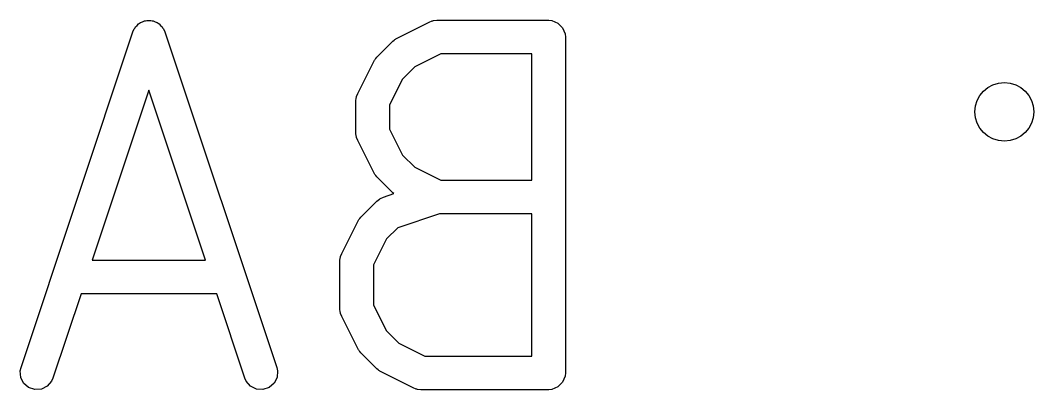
# Model space of a CAD drawing. Header units: inches. Extents: x 0.38 to 5.39, y 0.12 to 3.22.
# Drawn here: x 1.2057 to 1.4433, y 0.53 to 0.6166 of the extents above; entities that cross this region are included whole.
import ezdxf

# ---------------------------------------------------------------- set-up
doc = ezdxf.new("R2010")
doc.units = ezdxf.units.IN
doc.header["$MEASUREMENT"] = 0
doc.layers.add('BLACK', color=250, linetype='CONTINUOUS')

msp = doc.modelspace()

# ---------------------------------------------------------------- linework, layer by layer
at = {"layer": 'BLACK', "linetype": 'CONTINUOUS'}
for p, q in [((1.23314, 0.61538), (1.23346, 0.61575)), ((1.23346, 0.61575), (1.23371, 0.61588)), ((1.23371, 0.61588), (1.23393, 0.61606)), ((1.23393, 0.61606), (1.2344, 0.61622)), ((1.2344, 0.61622), (1.23484, 0.61644)), ((1.23484, 0.61644), (1.23512, 0.61646)), ((1.23512, 0.61646), (1.23538, 0.61655)), ((1.23538, 0.61655), (1.23588, 0.61652)), ((1.23588, 0.61652), (1.23637, 0.61655)), ((1.23637, 0.61655), (1.23664, 0.61646)), ((1.23664, 0.61646), (1.23692, 0.61644)), ((1.23692, 0.61644), (1.23736, 0.61622)), ((1.23736, 0.61622), (1.23783, 0.61606)), ((1.23783, 0.61606), (1.23804, 0.61588)), ((1.23804, 0.61588), (1.23829, 0.61575)), ((1.23829, 0.61575), (1.23861, 0.61538)), ((1.29411, 0.61242), (1.30161, 0.61617)), ((1.30161, 0.61617), (1.30233, 0.61644)), ((1.30233, 0.61644), (1.30247, 0.61645)), ((1.30247, 0.61645), (1.3026, 0.61651)), ((1.3026, 0.61651), (1.30337, 0.61658)), ((1.30337, 0.61658), (1.32962, 0.61658)), ((1.32962, 0.61658), (1.33038, 0.61651)), ((1.33038, 0.61651), (1.3318, 0.61592)), ((1.3318, 0.61592), (1.33289, 0.61483)), ((1.2059, 0.53515), (1.23214, 0.61389)), ((1.23214, 0.61389), (1.23246, 0.61459)), ((1.23246, 0.61459), (1.23264, 0.61481)), ((1.23264, 0.61481), (1.23277, 0.61506)), ((1.23277, 0.61506), (1.23314, 0.61538)), ((1.23861, 0.61538), (1.23899, 0.61506)), ((1.23899, 0.61506), (1.23911, 0.61481)), ((1.23911, 0.61481), (1.2393, 0.61459)), ((1.2393, 0.61459), (1.23961, 0.61389)), ((1.23961, 0.61389), (1.26586, 0.53515)), ((1.33289, 0.61483), (1.33348, 0.61341)), ((1.33348, 0.61341), (1.33355, 0.61264)), ((1.28934, 0.60793), (1.29309, 0.61168)), ((1.29309, 0.61168), (1.29339, 0.61193)), ((1.29339, 0.61193), (1.29346, 0.612)), ((1.29346, 0.612), (1.29357, 0.61208)), ((1.29357, 0.61208), (1.29368, 0.61217)), ((1.29368, 0.61217), (1.29378, 0.61221)), ((1.29378, 0.61221), (1.29411, 0.61242)), ((1.33355, 0.61264), (1.33355, 0.5339)), ((1.3043, 0.60871), (1.2982, 0.60566)), ((1.32568, 0.60871), (1.3043, 0.60871)), ((1.32568, 0.57909), (1.32568, 0.60871)), ((1.28485, 0.59941), (1.2886, 0.60691)), ((1.2886, 0.60691), (1.28881, 0.60724)), ((1.28881, 0.60724), (1.28885, 0.60733)), ((1.28885, 0.60733), (1.28894, 0.60744)), ((1.28894, 0.60744), (1.28901, 0.60756)), ((1.28901, 0.60756), (1.28909, 0.60763)), ((1.28909, 0.60763), (1.28934, 0.60793)), ((1.2982, 0.60566), (1.29536, 0.60281)), ((1.29536, 0.60281), (1.29231, 0.59672)), ((1.23588, 0.60019), (1.22259, 0.56034)), ((1.24916, 0.56034), (1.23588, 0.60019)), ((1.28457, 0.59869), (1.28485, 0.59941)), ((1.28443, 0.59765), (1.28451, 0.59841)), ((1.28443, 0.59015), (1.28443, 0.59765)), ((1.28451, 0.59841), (1.28456, 0.59854)), ((1.28456, 0.59854), (1.28457, 0.59869)), ((1.29231, 0.59672), (1.29231, 0.59108)), ((1.28451, 0.58938), (1.28443, 0.59015)), ((1.28456, 0.58925), (1.28451, 0.58938)), ((1.29231, 0.59108), (1.29536, 0.58498)), ((1.28457, 0.58911), (1.28456, 0.58925)), ((1.28485, 0.58839), (1.28457, 0.58911)), ((1.2886, 0.58089), (1.28485, 0.58839)), ((1.29536, 0.58498), (1.2982, 0.58213)), ((1.28881, 0.58056), (1.2886, 0.58089)), ((1.28885, 0.58046), (1.28881, 0.58056)), ((1.28894, 0.58035), (1.28885, 0.58046)), ((1.28901, 0.58023), (1.28894, 0.58035)), ((1.28909, 0.58017), (1.28901, 0.58023)), ((1.28934, 0.57986), (1.28909, 0.58017)), ((1.29309, 0.57611), (1.28934, 0.57986)), ((1.2982, 0.58213), (1.3043, 0.57909)), ((1.3043, 0.57909), (1.32568, 0.57909)), ((1.29017, 0.57482), (1.29088, 0.57513)), ((1.29088, 0.57513), (1.2933, 0.57594)), ((1.2933, 0.57594), (1.29309, 0.57611)), ((1.28559, 0.57043), (1.28934, 0.57418)), ((1.28934, 0.57418), (1.28993, 0.57467)), ((1.28993, 0.57467), (1.29006, 0.57473)), ((1.29006, 0.57473), (1.29017, 0.57482)), ((1.28534, 0.57013), (1.28559, 0.57043)), ((1.30401, 0.57121), (1.29425, 0.56796)), ((1.32568, 0.57121), (1.30401, 0.57121)), ((1.32568, 0.53784), (1.32568, 0.57121)), ((1.2811, 0.56191), (1.28485, 0.56941)), ((1.28485, 0.56941), (1.28506, 0.56974)), ((1.28506, 0.56974), (1.2851, 0.56984)), ((1.2851, 0.56984), (1.28519, 0.56995)), ((1.28519, 0.56995), (1.28526, 0.57006)), ((1.28526, 0.57006), (1.28534, 0.57013)), ((1.29425, 0.56796), (1.29161, 0.56532)), ((1.29161, 0.56532), (1.28856, 0.55922)), ((1.28068, 0.56015), (1.28076, 0.56092)), ((1.28076, 0.56092), (1.28081, 0.56105)), ((1.28081, 0.56105), (1.28082, 0.56119)), ((1.28082, 0.56119), (1.2811, 0.56191)), ((1.22259, 0.56034), (1.24916, 0.56034)), ((1.28068, 0.5489), (1.28068, 0.56015)), ((1.28856, 0.55922), (1.28856, 0.54983)), ((1.21997, 0.55246), (1.21337, 0.53266)), ((1.25179, 0.55246), (1.21997, 0.55246)), ((1.25839, 0.53266), (1.25179, 0.55246)), ((1.28856, 0.54983), (1.29161, 0.54374)), ((1.28076, 0.54813), (1.28068, 0.5489)), ((1.28081, 0.548), (1.28076, 0.54813)), ((1.28082, 0.54786), (1.28081, 0.548)), ((1.2811, 0.54714), (1.28082, 0.54786)), ((1.28485, 0.53964), (1.2811, 0.54714)), ((1.29161, 0.54374), (1.29445, 0.54089)), ((1.28506, 0.53931), (1.28485, 0.53964)), ((1.29445, 0.54089), (1.30055, 0.53784)), ((1.2851, 0.53922), (1.28506, 0.53931)), ((1.28519, 0.53911), (1.2851, 0.53922)), ((1.28526, 0.53899), (1.28519, 0.53911)), ((1.28534, 0.53892), (1.28526, 0.53899)), ((1.28559, 0.53862), (1.28534, 0.53892)), ((1.28934, 0.53487), (1.28559, 0.53862)), ((1.30055, 0.53784), (1.32568, 0.53784)), ((1.20572, 0.5344), (1.2059, 0.53515)), ((1.26586, 0.53515), (1.26603, 0.5344)), ((1.28964, 0.53462), (1.28934, 0.53487)), ((1.20583, 0.53286), (1.20572, 0.5344)), ((1.20652, 0.53149), (1.20583, 0.53286)), ((1.21337, 0.53266), (1.21305, 0.53195)), ((1.2587, 0.53195), (1.25839, 0.53266)), ((1.26592, 0.53286), (1.26523, 0.53149)), ((1.26603, 0.5344), (1.26592, 0.53286)), ((1.28971, 0.53454), (1.28964, 0.53462)), ((1.28982, 0.53447), (1.28971, 0.53454)), ((1.28993, 0.53438), (1.28982, 0.53447)), ((1.29003, 0.53434), (1.28993, 0.53438)), ((1.29036, 0.53413), (1.29003, 0.53434)), ((1.29786, 0.53038), (1.29036, 0.53413)), ((1.33348, 0.53314), (1.33289, 0.53172)), ((1.33355, 0.5339), (1.33348, 0.53314)), ((1.20768, 0.53048), (1.20652, 0.53149)), ((1.20914, 0.53), (1.20768, 0.53048)), ((1.21067, 0.53011), (1.20914, 0.53)), ((1.21204, 0.53079), (1.21067, 0.53011)), ((1.21305, 0.53195), (1.21204, 0.53079)), ((1.25971, 0.53079), (1.2587, 0.53195)), ((1.26108, 0.53011), (1.25971, 0.53079)), ((1.26262, 0.53), (1.26108, 0.53011)), ((1.26407, 0.53048), (1.26262, 0.53)), ((1.26523, 0.53149), (1.26407, 0.53048)), ((1.29858, 0.53011), (1.29786, 0.53038)), ((1.29872, 0.5301), (1.29858, 0.53011)), ((1.29885, 0.53004), (1.29872, 0.5301)), ((1.29962, 0.52997), (1.29885, 0.53004)), ((1.32962, 0.52997), (1.29962, 0.52997)), ((1.33038, 0.53004), (1.32962, 0.52997)), ((1.3318, 0.53063), (1.33038, 0.53004)), ((1.33289, 0.53172), (1.3318, 0.53063))]:
    msp.add_line(p, q, dxfattribs=at)
at = {"layer": 'BLACK'}
msp.add_circle((1.43646, 0.59512), 0.00689, dxfattribs=at)
msp.add_circle((1.43646, 0.59512), 0.00689, dxfattribs=at)

doc.saveas('drawing.dxf')
